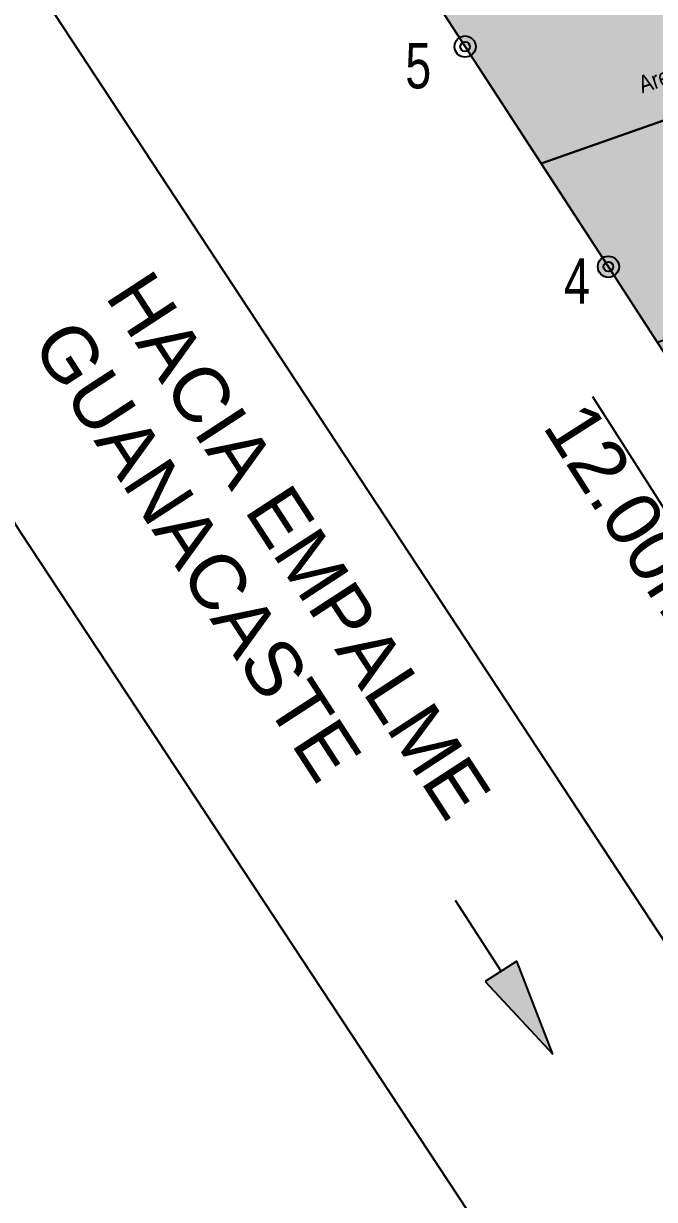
# Model space of a CAD drawing. Header units: millimetres. Extents: x 603916 to 1211550, y 1309898 to 2622648.
# Drawn here: x 604099.8 to 604131.5, y 1311068.6 to 1311127.6 of the extents above; entities that cross this region are included whole.
import ezdxf
from ezdxf.enums import TextEntityAlignment as Align

# ---------------------------------------------------------------- set-up
doc = ezdxf.new("R2010")
doc.units = ezdxf.units.MM
doc.header["$PDMODE"] = 32
doc.header["$PDSIZE"] = 0.3
for name, color, linetype in [('CERCO', 6, 'Continuous'), ('CIRCULO', 1, 'Continuous'), ('FRAME 025', 7, 'Continuous'), ('TEXTO 2', 7, 'Continuous')]:
    doc.layers.add(name, color=color, linetype=linetype)
doc.styles.add('PUNTOS PI', font='arial.ttf', dxfattribs={"height": 2.75})
doc.styles.add('TSN - Arial Narrow', font='ARIALN.TTF')
doc.styles.add('TSN - Swis721 LtCn BT', font='swisscl.ttf')
doc.dimstyles.new('COTAS LINDEROS', dxfattribs={"dimscale": 40, "dimtxt": 2.75, "dimasz": 0.06, "dimexe": 0.005, "dimexo": 0.005, "dimgap": 0.005, "dimtad": 2, "dimzin": 0, "dimdsep": 46, "dimtxsty": 'PUNTOS PI', "dimcen": 0.09, "dimclrd": 1, "dimclre": 1, "dimclrt": 3, "dimadec": 0, "dimazin": 0, "dimtfac": 1, "dimtofl": 0, "dimtmove": 0, "dimatfit": 3, "dimldrblk": 'ARCHTICK', "dimfxl": 1, "dimtolj": 1, "dimtzin": 0, "dimarcsym": 0})

# ---------------------------------------------------------------- blocks, each defined once
blk = doc.blocks.new('*D83')
at = {"color": 1, "lineweight": -2, "transparency": 16777216}
for p, q in [((604136.427, 1311096.291), (604128.395, 1311108.898)), ((604139.853, 1311098.474), (604136.258, 1311096.184)), ((604141.586, 1311088.195), (604137.717, 1311094.267)), ((604146.301, 1311088.354), (604142.707, 1311086.063))]:
    blk.add_line(p, q, dxfattribs=at)
at = {"color": 1, "transparency": 16777216}
for points in [[(604138.054, 1311094.482), (604137.379, 1311094.052), (604136.427, 1311096.291)], [(604141.923, 1311088.41), (604141.248, 1311087.98), (604142.875, 1311086.171)]]:
    blk.add_solid(points, dxfattribs=at)
at = {"layer": 'Defpoints', "color": 0, "transparency": 16777216}
for p in [(604140.022, 1311098.581), (604136.427, 1311096.291), (604146.47, 1311088.461)]:
    blk.add_point(p, dxfattribs=at)
at = {"color": 3, "transparency": 16777216, "insert": (604130.413, 1311102.744), "char_height": 2.75, "attachment_point": 5, "rotation": 302.50363, "style": 'PUNTOS PI'}
blk.add_mtext('\\A1;12.00m', dxfattribs=at)
blk = doc.blocks.new('_ArchTick')
at = {"color": 0, "linetype": 'ByBlock', "const_width": 0.15}
blk.add_lwpolyline([(-0.5, -0.5), (0.5, 0.5)], dxfattribs=at)

msp = doc.modelspace()

# ---------------------------------------------------------------- hatches: boundary and pattern name
at = {"true_color": 0xafd9aa}
h = msp.add_hatch(color=9, dxfattribs=at)
h.dxf.hatch_style = 1
h.paths.add_polyline_path([(604128.887, 1311115.862), (604125.8, 1311120.6), (604121.983, 1311126.459), (604120.561, 1311128.651), (604107.676, 1311148.514), (604104.297, 1311156.483), (604107.924, 1311158.374), (604117.864, 1311160.989), (604135.855, 1311164.314), (604158.667, 1311168.931), (604187.602, 1311173.995), (604218.328, 1311179.68), (604225.279, 1311155.691), (604237.472, 1311115.326), (604242.187, 1311100.123), (604207.527, 1311088.582), (604200.237, 1311086.222), (604184.326, 1311080.846), (604157.681, 1311071.899), (604150.92, 1311081.477), (604138.41, 1311101.112), (604133.91, 1311108.121), (604129.466, 1311114.971, -0.999015)])
h = msp.add_hatch(color=9, dxfattribs=at)
h.dxf.hatch_style = 1
h.paths.add_polyline_path([(604142.045, 1311136.182), (604138.327, 1311134.879), (604138.327, 1311134.879), (604120.561, 1311128.651), (604121.694, 1311126.905, -0.594768), (604122.515, 1311126.459, -0.253574), (604122.273, 1311126.014), (604125.8, 1311120.6), (604145.131, 1311127.377)])
h = msp.add_hatch(color=256)
h.dxf.hatch_style = 1
h.paths.add_polyline_path([(604124.584, 1311080.592), (604122.992, 1311079.562), (604126.378, 1311075.92)])

# ---------------------------------------------------------------- linework, layer by layer
for p, q in [((604123.788, 1311080.077), (604121.494, 1311083.624)), ((604124.584, 1311080.592), (604122.992, 1311079.562)), ((604126.378, 1311075.92), (604124.584, 1311080.592)), ((604122.992, 1311079.562), (604126.378, 1311075.92))]:
    msp.add_line(p, q)
for points in [[(604036.343, 1311226.863), (604147.856, 1311057.466)], [(604142.045, 1311136.182), (604145.131, 1311127.377), (604125.8, 1311120.6), (604121.983, 1311126.459), (604120.561, 1311128.651), (604142.045, 1311136.182)], [(604148.575, 1311117.549), (604131.644, 1311111.615), (604129.177, 1311115.417), (604125.8, 1311120.6), (604145.131, 1311127.377), (604148.575, 1311117.549)]]:
    msp.add_lwpolyline(points)
msp.add_lwpolyline([(604157.681, 1311071.899), (604150.92, 1311081.477), (604135.776, 1311105.245), (604129.177, 1311115.417), (604121.983, 1311126.459), (604107.676, 1311148.514), (604104.297, 1311156.483), (604107.924, 1311158.374), (604117.864, 1311160.989), (604135.855, 1311164.314), (604158.667, 1311168.931), (604187.602, 1311173.995), (604218.328, 1311179.68), (604225.279, 1311155.691), (604237.472, 1311115.326), (604242.187, 1311100.123), (604207.527, 1311088.582), (604200.237, 1311086.222), (604184.326, 1311080.846)], close=True)
at = {"color": 4}
msp.add_lwpolyline([(604157.681, 1311071.899), (604150.92, 1311081.477), (604135.776, 1311105.245), (604129.177, 1311115.417), (604121.983, 1311126.459), (604107.676, 1311148.514), (604104.297, 1311156.483), (604107.924, 1311158.374), (604117.864, 1311160.989), (604135.855, 1311164.314), (604158.667, 1311168.931), (604187.602, 1311173.995), (604218.328, 1311179.68), (604225.279, 1311155.691), (604237.472, 1311115.326), (604242.187, 1311100.123), (604207.527, 1311088.582), (604200.237, 1311086.222), (604184.326, 1311080.846)], close=True, dxfattribs=at)
at = {"layer": 'CERCO'}
msp.add_lwpolyline([(604126.512, 1311061.384), (604126.512, 1311061.384), (604099.652, 1311102.095), (604089.222, 1311118.56), (604070.518, 1311148.205)], dxfattribs=at)
at = {"layer": 'CIRCULO'}
for centre, radius in [((604121.983, 1311126.459), 0.532), ((604121.983, 1311126.459), 0.243), ((604129.177, 1311115.417), 0.532), ((604129.177, 1311115.417), 0.243)]:
    msp.add_circle(centre, radius, dxfattribs=at)

# ---------------------------------------------------------------- texts
at = {"color": 0, "linetype": 'Continuous', "lineweight": 25, "ltscale": 0.1, "insert": (604128.936, 1311124.379), "char_height": 0.87404, "width": 14.13316, "attachment_point": 1, "rotation": 18.57546, "style": 'TSN - Arial Narrow'}
msp.add_mtext('\\pi-2.62211,l4.37019,t4.37019;Area: 201.78 mts2', dxfattribs=at)
at = {"layer": 'FRAME 025', "color": 0, "style": 'TSN - Swis721 LtCn BT'}
for s, p in [('5', (604118.978, 1311125.505)), ('4', (604126.945, 1311114.698))]:
    msp.add_text(s, height=2.281, dxfattribs=at).set_placement(p, align=Align.MIDDLE_LEFT)
at = {"layer": 'TEXTO 2', "style": 'PUNTOS PI'}
for s, p in [('HACIA EMPALME', (604103.867, 1311113.942)), ('GUANACASTE', (604100.164, 1311111.533))]:
    msp.add_text(s, height=2.75, rotation=303.05536, dxfattribs=at).set_placement(p)

# ---------------------------------------------------------------- dimensions: what is measured, and where the dimension line sits
dim = msp.add_aligned_dim(p1=(604146.47, 1311088.461), p2=(604140.022, 1311098.581), distance=4.262, dimstyle='COTAS LINDEROS', override={"dimpost": 'm'})
dim.commit()
dim.dimension.update_dxf_attribs({"geometry": '*D83', "text_midpoint": (604130.413, 1311102.744)})

doc.saveas('drawing.dxf')
